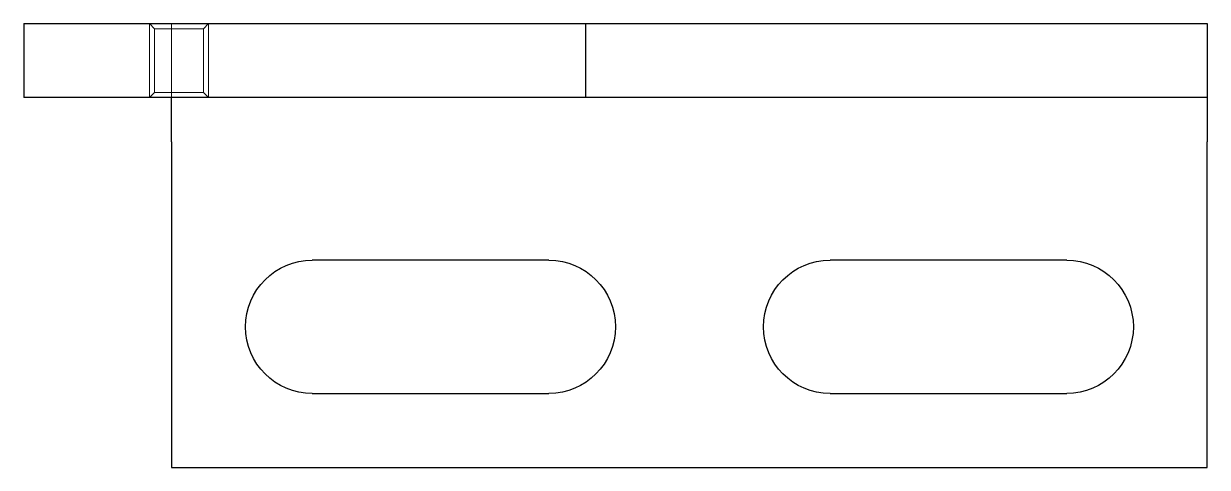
# Model space of a CAD drawing. Header units: millimetres. Extents: x 0 to 943, y 0 to 629.
# Drawn here: x 863 to 943, y 599 to 629 of the extents above.
import ezdxf
from ezdxf.lldxf.tags import DXFTag

# ---------------------------------------------------------------- set-up
doc = ezdxf.new("R2010")
doc.units = ezdxf.units.MM
doc.layers.add('ORTHO$30', color=7, linetype='Continuous', true_color=0xffffff)
tags = doc.linetypes.add('DASHED', pattern=[25.72, 12.86, -12.86]).pattern_tags.tags
tags[6:7] = [DXFTag(74, 4), DXFTag(75, 0), DXFTag(340, '0'), DXFTag(46, 0.0), DXFTag(50, 0.0), DXFTag(44, 0.0), DXFTag(45, 0.0)]
tags[4:5] = [DXFTag(74, 4), DXFTag(75, 0), DXFTag(340, '0'), DXFTag(46, 0.0), DXFTag(50, 0.0), DXFTag(44, 0.0), DXFTag(45, 0.0)]

msp = doc.modelspace()

# ---------------------------------------------------------------- linework, layer by layer
at = {"layer": 'ORTHO$30', "color": 251, "linetype": 'Continuous', "lineweight": 25}
for p, q in [((863, 629), (901, 629)), ((863, 629), (863, 624)), ((901, 624), (901, 629)), ((901, 629), (943, 629)), ((943, 629), (943, 624)), ((901, 624), (863, 624)), ((873, 621), (873, 624)), ((943, 624), (901, 624)), ((943, 624), (943, 621)), ((873, 621), (873, 599)), ((943, 599), (943, 621)), ((898.5, 613), (882.5, 613)), ((933.5, 613), (917.5, 613)), ((882.5, 604), (898.5, 604)), ((917.5, 604), (933.5, 604)), ((873, 599), (943, 599))]:
    msp.add_line(p, q, dxfattribs=at)
at = {"layer": 'ORTHO$30', "color": 53, "linetype": 'DASHED', "lineweight": 18}
for p, q in [((871.5, 629), (871.5, 624)), ((871.5, 629), (871.85, 628.65)), ((873, 629), (873, 624)), ((875.15, 628.65), (875.5, 629)), ((875.5, 629), (875.5, 624)), ((871.85, 628.65), (875.15, 628.65)), ((871.85, 628.65), (871.85, 624.35)), ((875.15, 624.35), (875.15, 628.65)), ((871.85, 624.35), (871.5, 624)), ((871.85, 624.35), (873.5, 624.35)), ((873.5, 624.35), (875.15, 624.35)), ((875.5, 624), (875.15, 624.35))]:
    msp.add_line(p, q, dxfattribs=at)
at = {"layer": 'ORTHO$30', "color": 251, "linetype": 'Continuous', "lineweight": 25, "extrusion": (0, 0, -1)}
for centre, start, end in [((-882.5, 608.5), 270, 90), ((-898.5, 608.5), 90, 270), ((-917.5, 608.5), 270, 90), ((-933.5, 608.5), 90, 270)]:
    msp.add_arc(centre, 4.5, start, end, dxfattribs=at)

doc.saveas('drawing.dxf')
